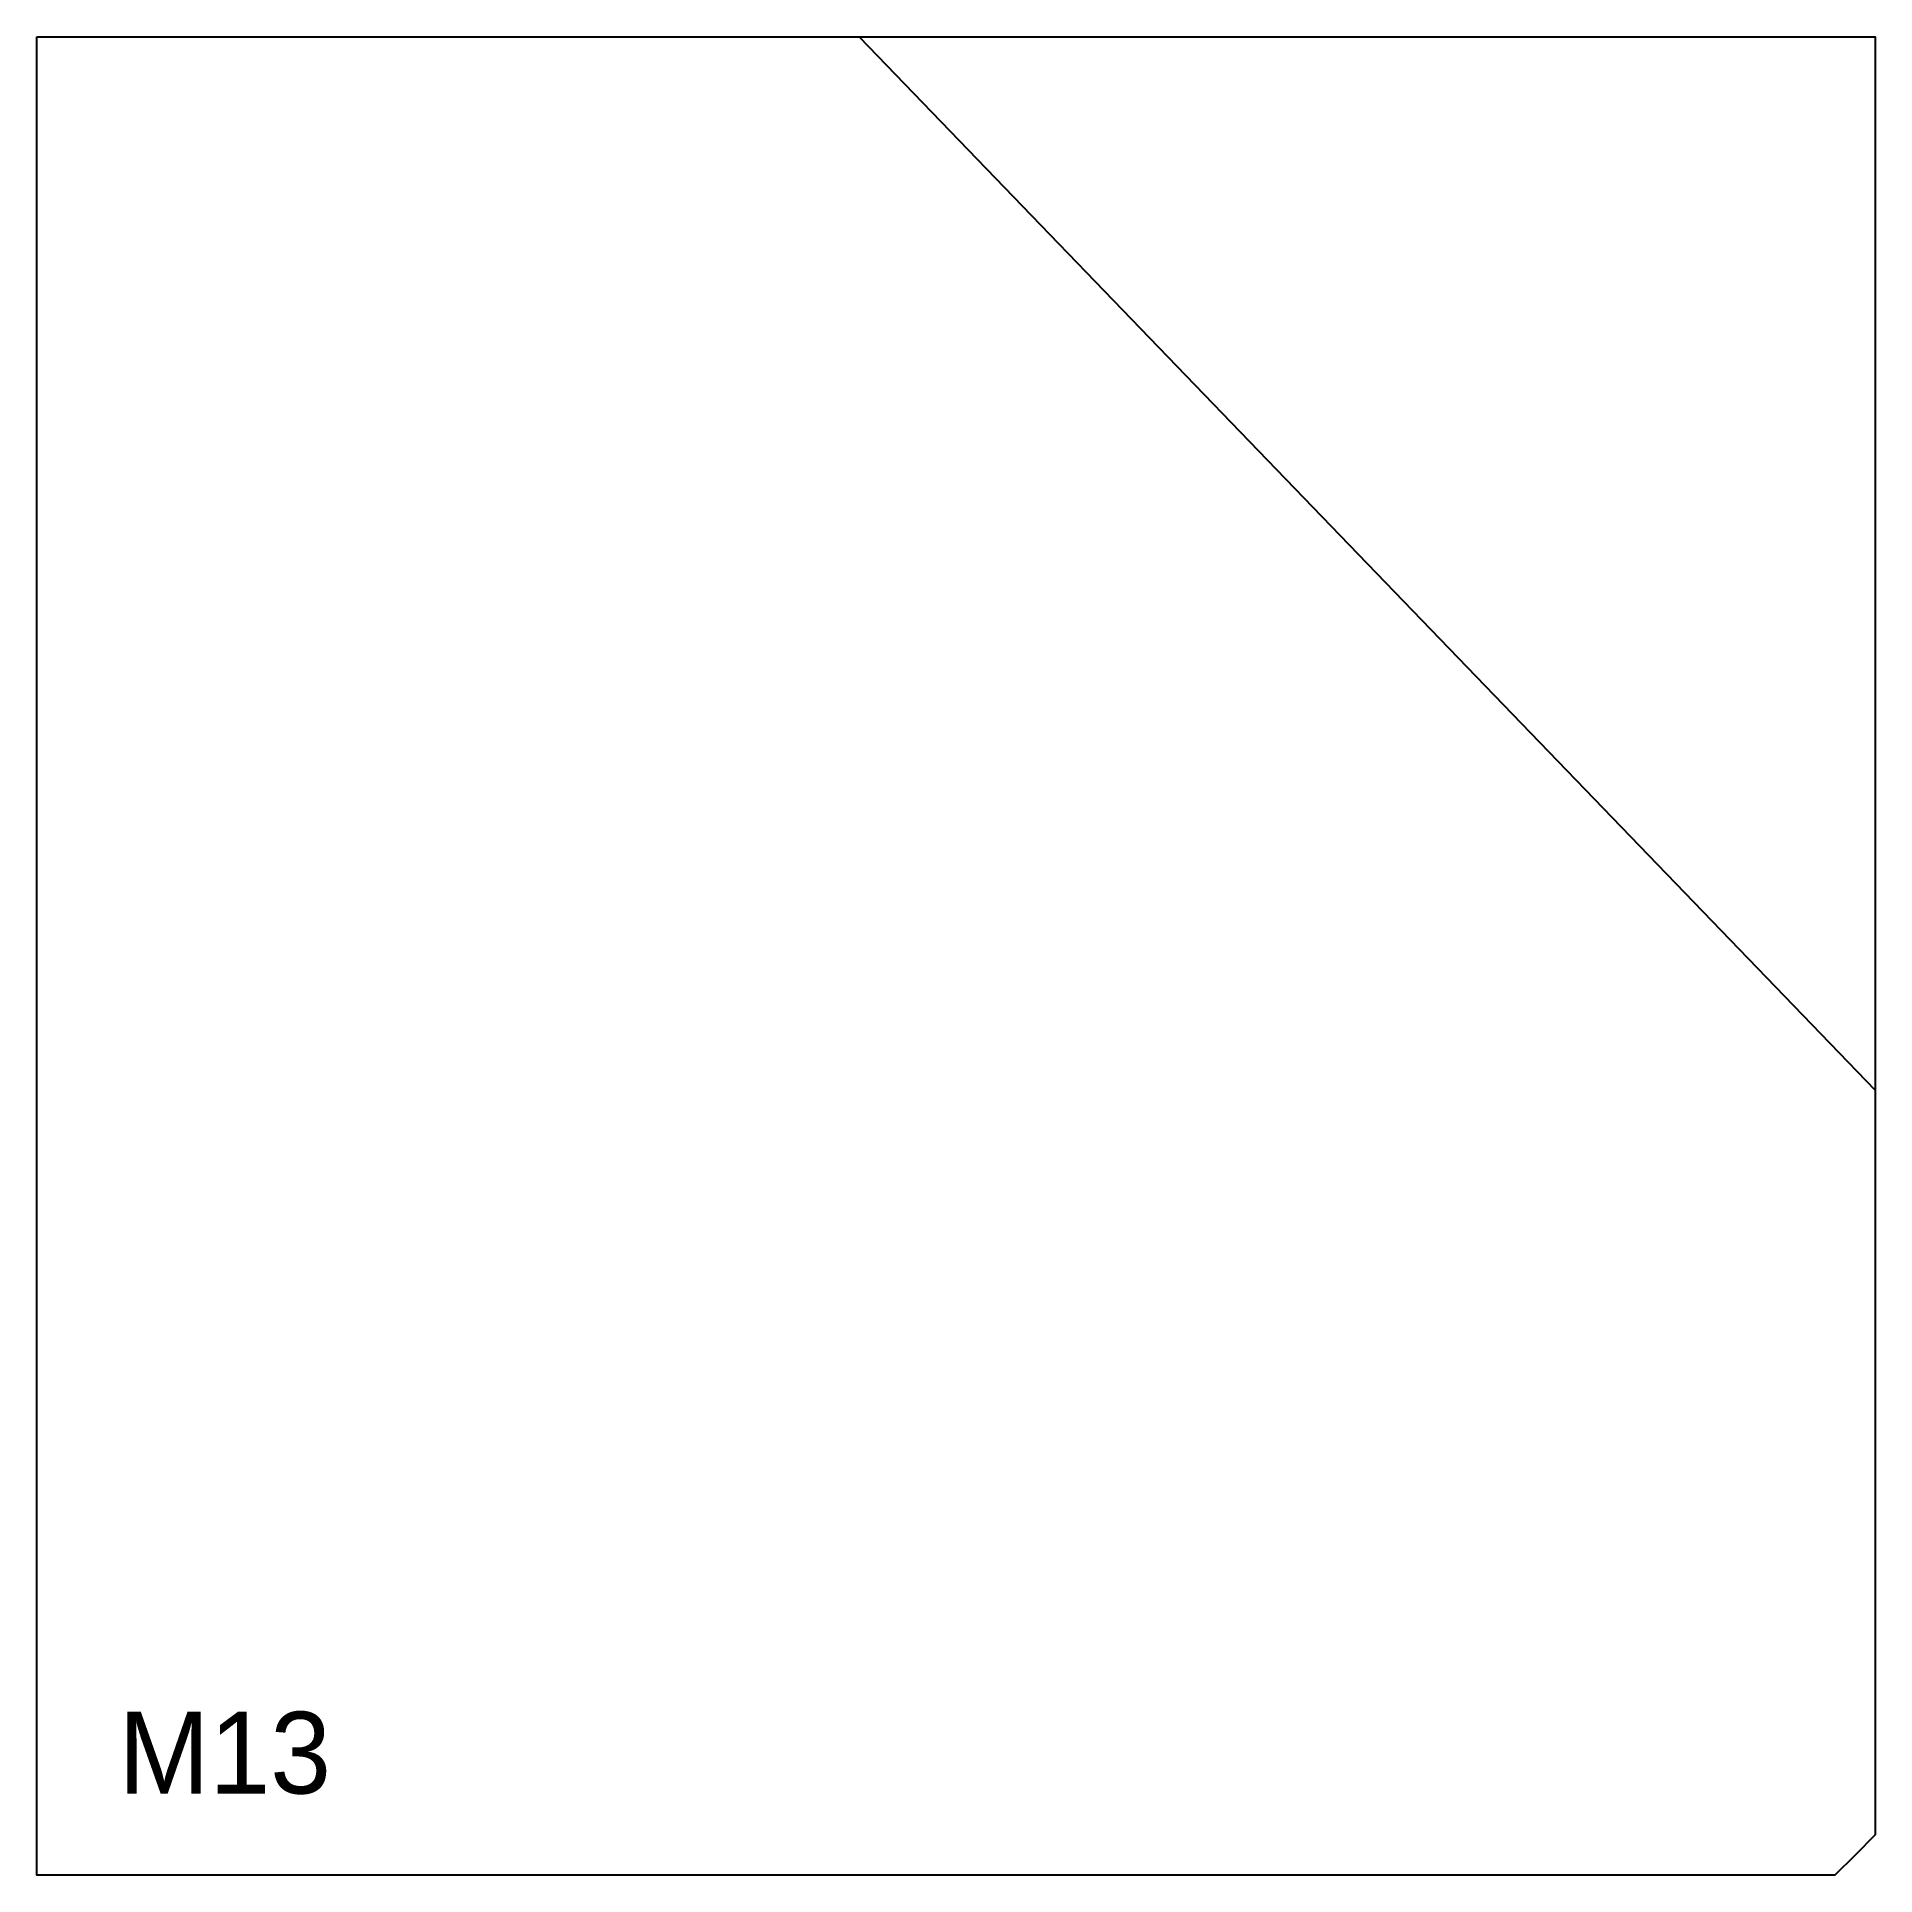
# Model space of a CAD drawing. Header units: millimetres. Extents: x 0 to 900, y 0 to 900.
import ezdxf

# ---------------------------------------------------------------- set-up
doc = ezdxf.new("R2010")
doc.units = ezdxf.units.MM
for name, color, linetype in [('CUT', 1, 'Continuous'), ('ID', 3, 'Continuous'), ('QIBLA', 5, 'Continuous')]:
    doc.layers.add(name, color=color, linetype=linetype)

msp = doc.modelspace()

# ---------------------------------------------------------------- linework, layer by layer
at = {"layer": 'CUT'}
msp.add_lwpolyline([(0, 900), (900, 900), (900, 19.77), (890.13, 9.87), (880.23, 0), (0, 0), (0, 900)], close=True, dxfattribs=at)
at = {"layer": 'QIBLA'}
msp.add_lwpolyline([(402.64, 900), (900, 384.33)], dxfattribs=at)

# ---------------------------------------------------------------- texts
at = {"layer": 'ID'}
msp.add_text('M13', height=40, dxfattribs=at).set_placement((40, 40))

doc.saveas('drawing.dxf')
